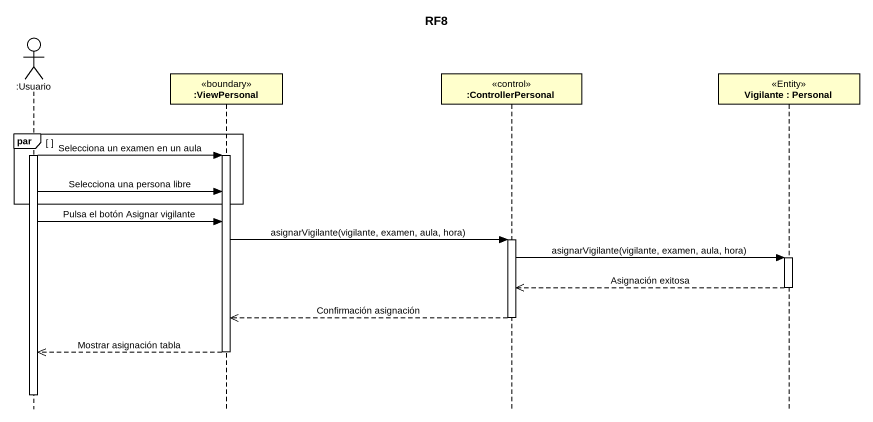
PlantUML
@startuml
title RF8
hide footbox
actor ":Usuario" as Usuario
participant ":ViewPersonal" as ViewPersonal <<boundary>>
participant ":ControllerPersonal" as ControllerPersonal <<control>>
participant "Vigilante : Personal" as Vigilante <<Entity>>

par
  activate Usuario
  Usuario -> ViewPersonal : Selecciona un examen en un aula
  activate ViewPersonal
  Usuario -> ViewPersonal : Selecciona una persona libre
end
Usuario -> ViewPersonal : Pulsa el botón Asignar vigilante
ViewPersonal -> ControllerPersonal : asignarVigilante(vigilante, examen, aula, hora)
activate ControllerPersonal
ControllerPersonal -> Vigilante : asignarVigilante(vigilante, examen, aula, hora)
activate Vigilante
Vigilante -->> ControllerPersonal : Asignación exitosa
deactivate Vigilante
ControllerPersonal -->> ViewPersonal : Confirmación asignación
deactivate ControllerPersonal
ViewPersonal -->> Usuario : Mostrar asignación tabla
deactivate ViewPersonal
deactivate Usuario
@enduml
